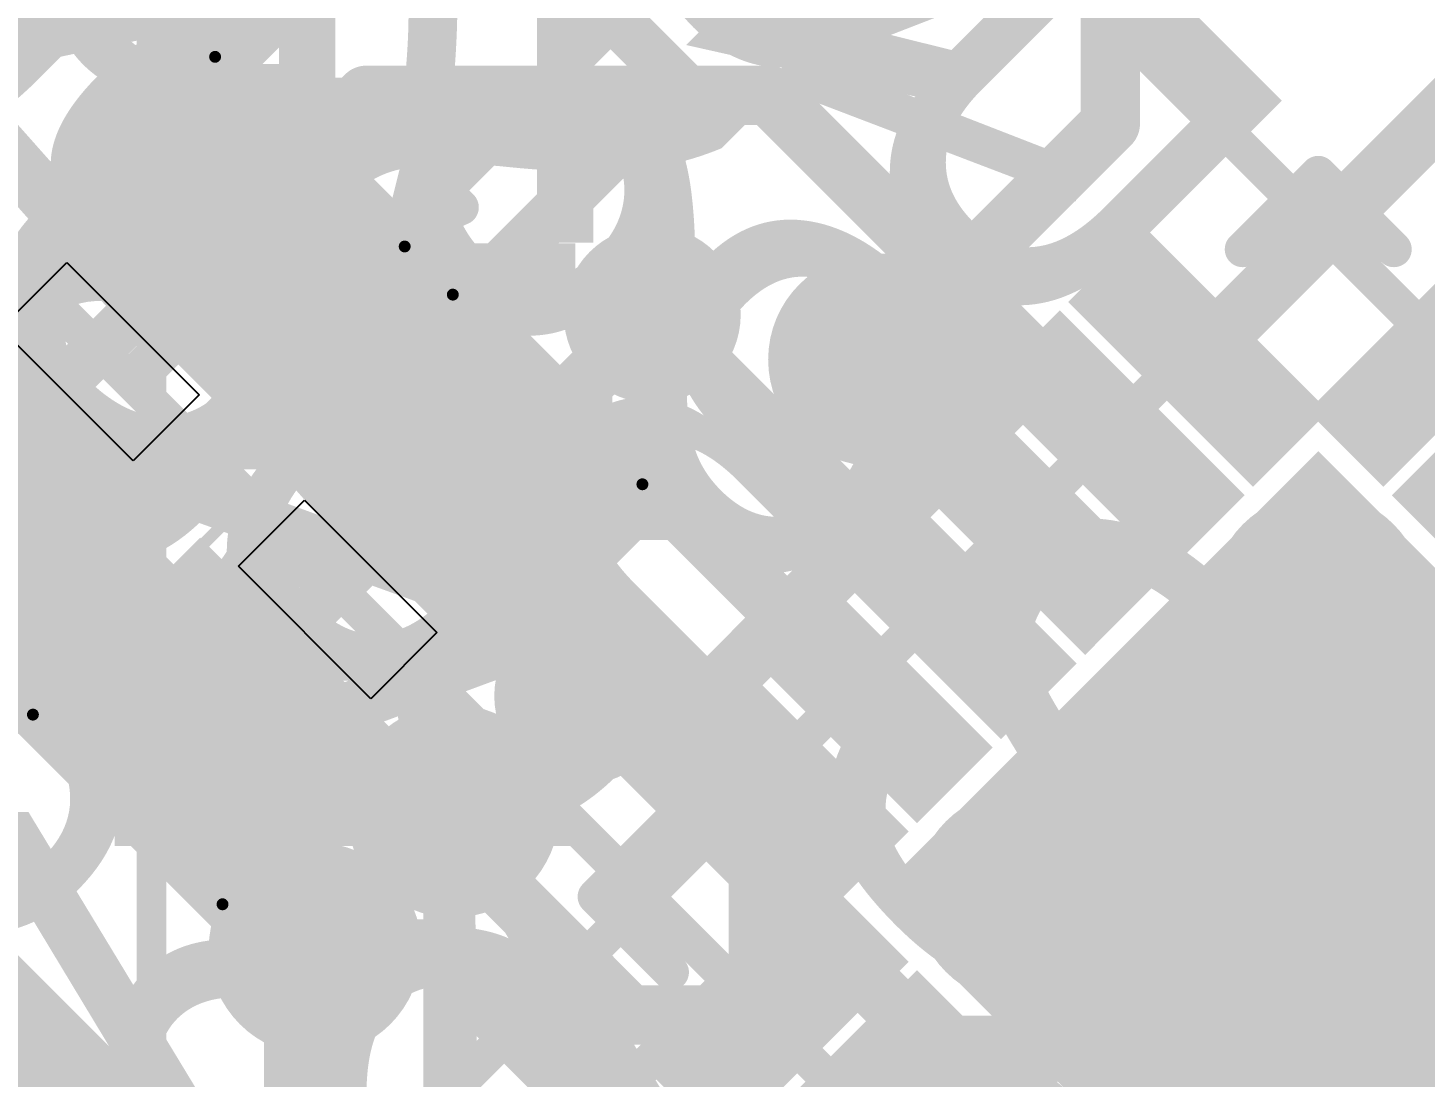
# Model space of a CAD drawing. Header units: inches. Extents: x -2.12 to 4.45, y -3.15 to 1.57.
# Drawn here: x 1.3357 to 1.5708, y -0.376 to -0.1995 of the extents above; entities that cross this region are included whole.
import ezdxf

# ---------------------------------------------------------------- set-up
doc = ezdxf.new("R2010")
doc.units = ezdxf.units.IN
doc.header["$MEASUREMENT"] = 0
for name, color, linetype in [('Bottom', 5, 'Continuous'), ('Bottom 3D Body', 56, 'Continuous'), ('Bottom Solder', 6, 'Continuous'), ('bPlace', 56, 'Continuous'), ('Measures', 56, 'Continuous'), ('tDocu', 76, 'Continuous'), ('Top', 1, 'Continuous'), ('Top Glue Points', 56, 'Continuous'), ('Top Overlay', 2, 'Continuous'), ('Top Paste', 8, 'Continuous'), ('Top Solder', 216, 'Continuous'), ('Top Value', 56, 'Continuous'), ('tPlace', 56, 'Continuous'), ('Via Holes', 16, 'Continuous')]:
    doc.layers.add(name, color=color, linetype=linetype)
doc.styles.add('Arial', font='', dxfattribs={"height": 0.2})
doc.styles.add('Courier New', font='', dxfattribs={"height": 0.2})
doc.styles.get('Arial').set_extended_font_data('Arial')
doc.styles.get('Courier New').set_extended_font_data('Courier New')

# ---------------------------------------------------------------- blocks, each defined once
blk = doc.blocks.new('TP11R_B_13')
at = {"layer": 'Bottom 3D Body', "style": 'Courier New', "text_generation_flag": 2}
blk.add_text('>TP_SIGNAL_NAME', height=0.0610235, rotation=180, dxfattribs=at).set_placement((0, 0.075))
blk = doc.blocks.new('R0603_33')
at = {"layer": 'Top'}
for points in [[(-0.043, 0.0197), (-0.013, 0.0197), (-0.013, -0.0197), (-0.043, -0.0197)], [(0.013, 0.0197), (0.043, 0.0197), (0.043, -0.0197), (0.013, -0.0197)]]:
    blk.add_hatch(color=1, dxfattribs=at).paths.add_polyline_path(points)
at = {"layer": 'Top Paste'}
for points in [[(-0.043, 0.0197), (-0.013, 0.0197), (-0.013, -0.0197), (-0.043, -0.0197)], [(0.013, 0.0197), (0.043, 0.0197), (0.043, -0.0197), (0.013, -0.0197)]]:
    blk.add_hatch(color=8, dxfattribs=at).paths.add_polyline_path(points)
at = {"layer": 'Top Solder'}
for points in [[(-0.047, 0.0237), (-0.009, 0.0237), (-0.009, -0.0237), (-0.047, -0.0237)], [(0.009, 0.0237), (0.047, 0.0237), (0.047, -0.0237), (0.009, -0.0237)]]:
    blk.add_hatch(color=216, dxfattribs=at).paths.add_polyline_path(points)
at = {"layer": 'Top', "const_width": 0.002}
for points in [[(-0.04996, -0.02256), (-0.04996, 0.02256)], [(0.04996, 0.02256), (-0.04996, 0.02256)], [(0.04996, -0.02256), (0.04996, 0.02256)], [(0.04996, -0.02256), (-0.04996, -0.02256)]]:
    blk.add_lwpolyline(points, dxfattribs=at)
at = {"layer": 'Top', "const_width": 0.001}
for points in [[(-0.05046, 0.02256, 1), (-0.04946, 0.02256, 1)], [(-0.05046, 0.02256, 1), (-0.04946, 0.02256, 1)], [(0.04946, 0.02256, 1), (0.05046, 0.02256, 1)], [(0.04946, 0.02256, 1), (0.05046, 0.02256, 1)], [(-0.05046, -0.02256, 1), (-0.04946, -0.02256, 1)], [(-0.05046, -0.02256, 1), (-0.04946, -0.02256, 1)], [(0.04946, -0.02256, 1), (0.05046, -0.02256, 1)], [(0.04946, -0.02256, 1), (0.05046, -0.02256, 1)]]:
    blk.add_lwpolyline(points, format="xyb", close=True, dxfattribs=at)
at = {"layer": 'Top Glue Points'}
for p, q in [((-0.00787, -0.01575), (-0.00787, 0.01575)), ((-0.00787, 0.01575), (0.00787, 0.01575)), ((0.00787, 0.01575), (0.00787, -0.01575)), ((0.00787, -0.01575), (-0.00787, -0.01575))]:
    blk.add_line(p, q, dxfattribs=at)
at = {"layer": 'tPlace', "const_width": 0.00787}
for points in [[(-0.05, -0.025), (-0.05, 0.025)], [(-0.02, 0.025), (-0.05, 0.025)], [(0.05, 0.025), (0.02, 0.025)], [(0.05, -0.025), (0.05, 0.025)], [(-0.02, -0.025), (-0.05, -0.025)], [(0.05, -0.025), (0.02, -0.025)]]:
    blk.add_lwpolyline(points, dxfattribs=at)
at = {"layer": 'tPlace', "const_width": 0.00394}
for points in [[(-0.05197, 0.025, 1), (-0.04803, 0.025, 1)], [(-0.05197, 0.025, 1), (-0.04803, 0.025, 1)], [(-0.02197, 0.025, 1), (-0.01803, 0.025, 1)], [(0.01803, 0.025, 1), (0.02197, 0.025, 1)], [(0.04803, 0.025, 1), (0.05197, 0.025, 1)], [(0.04803, 0.025, 1), (0.05197, 0.025, 1)], [(-0.05197, -0.025, 1), (-0.04803, -0.025, 1)], [(-0.05197, -0.025, 1), (-0.04803, -0.025, 1)], [(-0.02197, -0.025, 1), (-0.01803, -0.025, 1)], [(0.01803, -0.025, 1), (0.02197, -0.025, 1)], [(0.04803, -0.025, 1), (0.05197, -0.025, 1)], [(0.04803, -0.025, 1), (0.05197, -0.025, 1)]]:
    blk.add_lwpolyline(points, format="xyb", close=True, dxfattribs=at)
blk = doc.blocks.new('R0603_34')
at = {"layer": 'Top'}
for points in [[(-0.043, 0.0197), (-0.013, 0.0197), (-0.013, -0.0197), (-0.043, -0.0197)], [(0.013, 0.0197), (0.043, 0.0197), (0.043, -0.0197), (0.013, -0.0197)]]:
    blk.add_hatch(color=1, dxfattribs=at).paths.add_polyline_path(points)
at = {"layer": 'Top Paste'}
for points in [[(-0.043, 0.0197), (-0.013, 0.0197), (-0.013, -0.0197), (-0.043, -0.0197)], [(0.013, 0.0197), (0.043, 0.0197), (0.043, -0.0197), (0.013, -0.0197)]]:
    blk.add_hatch(color=8, dxfattribs=at).paths.add_polyline_path(points)
at = {"layer": 'Top Solder'}
for points in [[(-0.047, 0.0237), (-0.009, 0.0237), (-0.009, -0.0237), (-0.047, -0.0237)], [(0.009, 0.0237), (0.047, 0.0237), (0.047, -0.0237), (0.009, -0.0237)]]:
    blk.add_hatch(color=216, dxfattribs=at).paths.add_polyline_path(points)
at = {"layer": 'Top', "const_width": 0.002}
for points in [[(-0.04996, -0.02256), (-0.04996, 0.02256)], [(0.04996, 0.02256), (-0.04996, 0.02256)], [(0.04996, -0.02256), (0.04996, 0.02256)], [(0.04996, -0.02256), (-0.04996, -0.02256)]]:
    blk.add_lwpolyline(points, dxfattribs=at)
at = {"layer": 'Top', "const_width": 0.001}
for points in [[(-0.05046, 0.02256, 1), (-0.04946, 0.02256, 1)], [(-0.05046, 0.02256, 1), (-0.04946, 0.02256, 1)], [(0.04946, 0.02256, 1), (0.05046, 0.02256, 1)], [(0.04946, 0.02256, 1), (0.05046, 0.02256, 1)], [(-0.05046, -0.02256, 1), (-0.04946, -0.02256, 1)], [(-0.05046, -0.02256, 1), (-0.04946, -0.02256, 1)], [(0.04946, -0.02256, 1), (0.05046, -0.02256, 1)], [(0.04946, -0.02256, 1), (0.05046, -0.02256, 1)]]:
    blk.add_lwpolyline(points, format="xyb", close=True, dxfattribs=at)
at = {"layer": 'Top Glue Points'}
for p, q in [((-0.00787, -0.01575), (-0.00787, 0.01575)), ((-0.00787, 0.01575), (0.00787, 0.01575)), ((0.00787, 0.01575), (0.00787, -0.01575)), ((0.00787, -0.01575), (-0.00787, -0.01575))]:
    blk.add_line(p, q, dxfattribs=at)
at = {"layer": 'tPlace', "const_width": 0.00787}
for points in [[(-0.05, -0.025), (-0.05, 0.025)], [(-0.02, 0.025), (-0.05, 0.025)], [(0.05, 0.025), (0.02, 0.025)], [(0.05, -0.025), (0.05, 0.025)], [(-0.02, -0.025), (-0.05, -0.025)], [(0.05, -0.025), (0.02, -0.025)]]:
    blk.add_lwpolyline(points, dxfattribs=at)
at = {"layer": 'tPlace', "const_width": 0.00394}
for points in [[(-0.05197, 0.025, 1), (-0.04803, 0.025, 1)], [(-0.05197, 0.025, 1), (-0.04803, 0.025, 1)], [(-0.02197, 0.025, 1), (-0.01803, 0.025, 1)], [(0.01803, 0.025, 1), (0.02197, 0.025, 1)], [(0.04803, 0.025, 1), (0.05197, 0.025, 1)], [(0.04803, 0.025, 1), (0.05197, 0.025, 1)], [(-0.05197, -0.025, 1), (-0.04803, -0.025, 1)], [(-0.05197, -0.025, 1), (-0.04803, -0.025, 1)], [(-0.02197, -0.025, 1), (-0.01803, -0.025, 1)], [(0.01803, -0.025, 1), (0.02197, -0.025, 1)], [(0.04803, -0.025, 1), (0.05197, -0.025, 1)], [(0.04803, -0.025, 1), (0.05197, -0.025, 1)]]:
    blk.add_lwpolyline(points, format="xyb", close=True, dxfattribs=at)
blk = doc.blocks.new('C0603_41')
at = {"layer": 'Top'}
for points in [[(-0.043, 0.0197), (-0.013, 0.0197), (-0.013, -0.0197), (-0.043, -0.0197)], [(0.013, 0.0197), (0.043, 0.0197), (0.043, -0.0197), (0.013, -0.0197)]]:
    blk.add_hatch(color=1, dxfattribs=at).paths.add_polyline_path(points)
at = {"layer": 'Top Paste'}
for points in [[(-0.043, 0.0197), (-0.013, 0.0197), (-0.013, -0.0197), (-0.043, -0.0197)], [(0.013, 0.0197), (0.043, 0.0197), (0.043, -0.0197), (0.013, -0.0197)]]:
    blk.add_hatch(color=8, dxfattribs=at).paths.add_polyline_path(points)
at = {"layer": 'Top Solder'}
for points in [[(-0.047, 0.0237), (-0.009, 0.0237), (-0.009, -0.0237), (-0.047, -0.0237)], [(0.009, 0.0237), (0.047, 0.0237), (0.047, -0.0237), (0.009, -0.0237)]]:
    blk.add_hatch(color=216, dxfattribs=at).paths.add_polyline_path(points)
at = {"layer": 'Top', "const_width": 0.002}
for points in [[(-0.04496, -0.02056), (-0.04496, 0.02056)], [(0.04496, 0.02056), (-0.04496, 0.02056)], [(0.04496, -0.02056), (0.04496, 0.02056)], [(0.04496, -0.02056), (-0.04496, -0.02056)]]:
    blk.add_lwpolyline(points, dxfattribs=at)
at = {"layer": 'Top', "const_width": 0.001}
for points in [[(-0.04546, 0.02056, 1), (-0.04446, 0.02056, 1)], [(-0.04546, 0.02056, 1), (-0.04446, 0.02056, 1)], [(0.04446, 0.02056, 1), (0.04546, 0.02056, 1)], [(0.04446, 0.02056, 1), (0.04546, 0.02056, 1)], [(-0.04546, -0.02056, 1), (-0.04446, -0.02056, 1)], [(-0.04546, -0.02056, 1), (-0.04446, -0.02056, 1)], [(0.04446, -0.02056, 1), (0.04546, -0.02056, 1)], [(0.04446, -0.02056, 1), (0.04546, -0.02056, 1)]]:
    blk.add_lwpolyline(points, format="xyb", close=True, dxfattribs=at)
at = {"layer": 'Top Glue Points'}
for p, q in [((-0.00787, -0.01181), (-0.00787, 0.01181)), ((-0.00787, 0.01181), (0.00787, 0.01181)), ((0.00787, 0.01181), (0.00787, -0.01181)), ((0.00787, -0.01181), (-0.00787, -0.01181))]:
    blk.add_line(p, q, dxfattribs=at)
at = {"layer": 'tPlace', "const_width": 0.006}
for points in [[(-0.05, 0.015, -0.414214), (-0.04, 0.025)], [(0.04, 0.025, -0.414214), (0.05, 0.015)], [(0.05, -0.01, -0.414214), (0.035, -0.025)], [(-0.04, -0.025, -0.414214), (-0.05, -0.015)]]:
    blk.add_lwpolyline(points, format="xyb", dxfattribs=at)
for points in [[(-0.01, 0.025), (-0.04, 0.025)], [(0.04, 0.025), (0.01, 0.025)], [(-0.05, -0.015), (-0.05, 0.015)], [(0.05, -0.01), (0.05, 0.015)], [(-0.01, -0.025), (-0.04, -0.025)], [(0.035, -0.025), (0.01, -0.025)]]:
    blk.add_lwpolyline(points, dxfattribs=at)
at = {"layer": 'tPlace', "const_width": 0.003}
for points in [[(-0.0415, 0.025, 1), (-0.0385, 0.025, 1)], [(-0.0415, 0.025, 1), (-0.0385, 0.025, 1)], [(-0.0115, 0.025, 1), (-0.0085, 0.025, 1)], [(0.0085, 0.025, 1), (0.0115, 0.025, 1)], [(0.0385, 0.025, 1), (0.0415, 0.025, 1)], [(0.0385, 0.025, 1), (0.0415, 0.025, 1)], [(-0.0515, 0.015, 1), (-0.0485, 0.015, 1)], [(-0.0515, 0.015, 1), (-0.0485, 0.015, 1)], [(0.0485, 0.015, 1), (0.0515, 0.015, 1)], [(0.0485, 0.015, 1), (0.0515, 0.015, 1)], [(0.0485, -0.01, 1), (0.0515, -0.01, 1)], [(0.0485, -0.01, 1), (0.0515, -0.01, 1)], [(-0.0515, -0.015, 1), (-0.0485, -0.015, 1)], [(-0.0515, -0.015, 1), (-0.0485, -0.015, 1)], [(-0.0415, -0.025, 1), (-0.0385, -0.025, 1)], [(-0.0415, -0.025, 1), (-0.0385, -0.025, 1)], [(-0.0115, -0.025, 1), (-0.0085, -0.025, 1)], [(0.0085, -0.025, 1), (0.0115, -0.025, 1)], [(0.0335, -0.025, 1), (0.0365, -0.025, 1)], [(0.0335, -0.025, 1), (0.0365, -0.025, 1)]]:
    blk.add_lwpolyline(points, format="xyb", close=True, dxfattribs=at)
blk = doc.blocks.new('SMD3225_3_2X2_5X0_7_MTC_L_43')
at = {"layer": 'Measures', "const_width": 0.006}
for points in [[(-0.201, 0.018), (-0.216, 0.018)], [(-0.206, 0.008), (-0.201, 0.018)], [(-0.196, 0.008), (-0.201, 0.018)], [(-0.201, -0.032), (-0.201, 0.018)], [(-0.051, 0.018), (-0.201, 0.018)], [(-0.051, -0.165), (-0.051, 0.009)], [(-0.196, 0.008), (-0.206, 0.008)], [(-0.151, 0), (-0.166, 0)], [(-0.156, -0.01), (-0.151, 0)], [(-0.151, -0.05), (-0.151, 0)], [(-0.146, -0.01), (-0.156, -0.01)], [(-0.051, -0.165), (-0.101, -0.165)]]:
    blk.add_lwpolyline(points, dxfattribs=at)
at = {"layer": 'Measures', "const_width": 0.003}
for points in [[(-0.2175, 0.018, 1), (-0.2145, 0.018, 1)], [(-0.2025, 0.018, 1), (-0.1995, 0.018, 1)], [(-0.2025, 0.018, 1), (-0.1995, 0.018, 1)], [(-0.2025, 0.018, 1), (-0.1995, 0.018, 1)], [(-0.2025, 0.018, 1), (-0.1995, 0.018, 1)], [(-0.2025, 0.018, 1), (-0.1995, 0.018, 1)], [(-0.2075, 0.008, 1), (-0.2045, 0.008, 1)], [(-0.2075, 0.008, 1), (-0.2045, 0.008, 1)], [(-0.1975, 0.008, 1), (-0.1945, 0.008, 1)], [(-0.1975, 0.008, 1), (-0.1945, 0.008, 1)], [(-0.1675, 0, 1), (-0.1645, 0, 1)], [(-0.1575, -0.01, 1), (-0.1545, -0.01, 1)], [(-0.1575, -0.01, 1), (-0.1545, -0.01, 1)], [(-0.2025, -0.032, 1), (-0.1995, -0.032, 1)], [(-0.1525, -0.05, 1), (-0.1495, -0.05, 1)], [(-0.1025, -0.165, 1), (-0.0995, -0.165, 1)]]:
    blk.add_lwpolyline(points, format="xyb", close=True, dxfattribs=at)
at = {"layer": 'Measures', "style": 'Courier New'}
for s, height, p in [('0.047in/1.194mm', 0.03875, (-0.539, 0.029)), ('0in/0mm', 0.03875, (-0.322, -0.012)), ('0.102in/2.591mm', 0.03875, (-0.159, -0.21)), ('Inner Pad Padstyle: RX47Y-4D0T', 0.0775, (-0.666, -0.315)), ('Outer Pad Padstyle: RX47Y59D0T', 0.0775, (-0.659, -0.415)), ('Alternate 1 Padstyle: OX60Y90D30P', 0.0775, (-0.712, -0.515)), ('Alternate 2 Padstyle: OX90Y60D30P', 0.0775, (-0.712, -0.615))]:
    blk.add_text(s, height=height, dxfattribs=at).set_placement(p)
blk = doc.blocks.new('SQFN24_4X4_45')
at = {"layer": 'Top'}
for points in [[(0.035, 0.0605), (0.025, 0.0605), (0.025, 0.0965), (0.035, 0.0965)], [(0.055, 0.0605), (0.045, 0.0605), (0.045, 0.0965), (0.055, 0.0965)], [(0.0965, 0.055), (0.0965, 0.045), (0.0605, 0.045), (0.0605, 0.055)], [(-0.049, 0.049), (0.049, 0.049), (0.049, -0.049), (-0.049, -0.049)], [(0.0965, 0.035), (0.0965, 0.025), (0.0605, 0.025), (0.0605, 0.035)], [(0.0965, 0.015), (0.0965, 0.005), (0.0605, 0.005), (0.0605, 0.015)], [(0.0965, -0.005), (0.0965, -0.015), (0.0605, -0.015), (0.0605, -0.005)], [(0.0965, -0.025), (0.0965, -0.035), (0.0605, -0.035), (0.0605, -0.025)], [(0.0965, -0.045), (0.0965, -0.055), (0.0605, -0.055), (0.0605, -0.045)], [(0.055, -0.0965), (0.045, -0.0965), (0.045, -0.0605), (0.055, -0.0605)]]:
    blk.add_hatch(color=1, dxfattribs=at).paths.add_polyline_path(points)
at = {"layer": 'Top Paste'}
for points in [[(0.035, 0.0605), (0.025, 0.0605), (0.025, 0.0965), (0.035, 0.0965)], [(0.055, 0.0605), (0.045, 0.0605), (0.045, 0.0965), (0.055, 0.0965)], [(0.0965, 0.055), (0.0965, 0.045), (0.0605, 0.045), (0.0605, 0.055)], [(-0.049, 0.049), (0.049, 0.049), (0.049, -0.049), (-0.049, -0.049)], [(0.0965, 0.035), (0.0965, 0.025), (0.0605, 0.025), (0.0605, 0.035)], [(0.0965, 0.015), (0.0965, 0.005), (0.0605, 0.005), (0.0605, 0.015)], [(0.0965, -0.005), (0.0965, -0.015), (0.0605, -0.015), (0.0605, -0.005)], [(0.0965, -0.025), (0.0965, -0.035), (0.0605, -0.035), (0.0605, -0.025)], [(0.0965, -0.045), (0.0965, -0.055), (0.0605, -0.055), (0.0605, -0.045)], [(0.055, -0.0965), (0.045, -0.0965), (0.045, -0.0605), (0.055, -0.0605)]]:
    blk.add_hatch(color=8, dxfattribs=at).paths.add_polyline_path(points)
at = {"layer": 'Top Solder'}
for points in [[(0.019, 0.0565), (0.001, 0.0565), (0.001, 0.1005), (0.019, 0.1005)], [(0.039, 0.0565), (0.021, 0.0565), (0.021, 0.1005), (0.039, 0.1005)], [(0.059, 0.0565), (0.041, 0.0565), (0.041, 0.1005), (0.059, 0.1005)], [(0.1005, 0.059), (0.1005, 0.041), (0.0565, 0.041), (0.0565, 0.059)], [(-0.053, 0.053), (0.053, 0.053), (0.053, -0.053), (-0.053, -0.053)], [(0.1005, 0.039), (0.1005, 0.021), (0.0565, 0.021), (0.0565, 0.039)], [(0.1005, 0.019), (0.1005, 0.001), (0.0565, 0.001), (0.0565, 0.019)], [(0.1005, -0.001), (0.1005, -0.019), (0.0565, -0.019), (0.0565, -0.001)], [(0.1005, -0.021), (0.1005, -0.039), (0.0565, -0.039), (0.0565, -0.021)], [(0.1005, -0.041), (0.1005, -0.059), (0.0565, -0.059), (0.0565, -0.041)], [(0.039, -0.1005), (0.021, -0.1005), (0.021, -0.0565), (0.039, -0.0565)], [(0.059, -0.1005), (0.041, -0.1005), (0.041, -0.0565), (0.059, -0.0565)]]:
    blk.add_hatch(color=216, dxfattribs=at).paths.add_polyline_path(points)
at = {"layer": 'Measures', "const_width": 0.006}
for points in [[(0.06, 0.188), (0.06, 0.05)], [(0.08, 0.188), (0.08, 0.08)], [(0.188, 0.1), (0.188, 0.05)], [(0.08, 0.08), (-0.08, 0.08)], [(0.264, 0.08), (0.08, 0.08)], [(0.08, 0.08), (0.08, 0.05)], [(0.194, 0.06), (0.184, 0.06)], [(0.184, 0.06), (0.188, 0.05)], [(0.194, 0.06), (0.188, 0.05)], [(0.08, 0.05), (0.078, 0.05)], [(0.08, 0.05), (0.08, -0.214)], [(0.188, 0.05), (0.08, 0.05)], [(0.204, 0.05), (0.188, 0.05)], [(0.188, 0.03), (0.078, 0.03)], [(0.188, 0.03), (0.184, 0.02)], [(0.188, 0.03), (0.194, 0.02)], [(0.188, 0.03), (0.188, -0.02)], [(0.204, 0.03), (0.188, 0.03)], [(0.194, 0.02), (0.184, 0.02)], [(0.264, -0.08), (-0.214, -0.08)]]:
    blk.add_lwpolyline(points, dxfattribs=at)
at = {"layer": 'Measures', "const_width": 0.003}
for points in [[(0.1865, 0.1, 1), (0.1895, 0.1, 1)], [(0.0785, 0.08, 1), (0.0815, 0.08, 1)], [(0.0785, 0.08, 1), (0.0815, 0.08, 1)], [(0.0785, 0.08, 1), (0.0815, 0.08, 1)], [(0.0785, 0.08, 1), (0.0815, 0.08, 1)], [(0.1825, 0.06, 1), (0.1855, 0.06, 1)], [(0.1825, 0.06, 1), (0.1855, 0.06, 1)], [(0.1925, 0.06, 1), (0.1955, 0.06, 1)], [(0.1925, 0.06, 1), (0.1955, 0.06, 1)], [(0.0585, 0.05, 1), (0.0615, 0.05, 1)], [(0.0765, 0.05, 1), (0.0795, 0.05, 1)], [(0.0785, 0.05, 1), (0.0815, 0.05, 1)], [(0.0785, 0.05, 1), (0.0815, 0.05, 1)], [(0.0785, 0.05, 1), (0.0815, 0.05, 1)], [(0.0785, 0.05, 1), (0.0815, 0.05, 1)], [(0.1865, 0.05, 1), (0.1895, 0.05, 1)], [(0.1865, 0.05, 1), (0.1895, 0.05, 1)], [(0.1865, 0.05, 1), (0.1895, 0.05, 1)], [(0.1865, 0.05, 1), (0.1895, 0.05, 1)], [(0.1865, 0.05, 1), (0.1895, 0.05, 1)], [(0.2025, 0.05, 1), (0.2055, 0.05, 1)], [(0.0765, 0.03, 1), (0.0795, 0.03, 1)], [(0.1865, 0.03, 1), (0.1895, 0.03, 1)], [(0.1865, 0.03, 1), (0.1895, 0.03, 1)], [(0.1865, 0.03, 1), (0.1895, 0.03, 1)], [(0.1865, 0.03, 1), (0.1895, 0.03, 1)], [(0.1865, 0.03, 1), (0.1895, 0.03, 1)], [(0.2025, 0.03, 1), (0.2055, 0.03, 1)], [(0.1825, 0.02, 1), (0.1855, 0.02, 1)], [(0.1825, 0.02, 1), (0.1855, 0.02, 1)], [(0.1925, 0.02, 1), (0.1955, 0.02, 1)], [(0.1925, 0.02, 1), (0.1955, 0.02, 1)], [(0.1865, -0.02, 1), (0.1895, -0.02, 1)]]:
    blk.add_lwpolyline(points, format="xyb", close=True, dxfattribs=at)
at = {"layer": 'tDocu', "const_width": 0.006}
for points in [[(0.08, 0.08), (-0.08, 0.08)], [(0.036, 0.08), (0.024, 0.08)], [(0.056, 0.08), (0.044, 0.08)], [(0.08, 0.08), (0.08, -0.08)], [(0.08, 0.056), (0.08, 0.044)], [(0.08, 0.036), (0.08, 0.024)], [(0.08, 0.016), (0.08, 0.004)], [(0.08, -0.004), (0.08, -0.016)], [(0.08, -0.024), (0.08, -0.036)], [(0.08, -0.044), (0.08, -0.056)], [(0.08, -0.08), (-0.08, -0.08)], [(0.056, -0.08), (0.044, -0.08)]]:
    blk.add_lwpolyline(points, dxfattribs=at)
at = {"layer": 'tDocu', "const_width": 0.003}
for points in [[(0.0345, 0.08, 1), (0.0375, 0.08, 1)], [(0.0425, 0.08, 1), (0.0455, 0.08, 1)], [(0.0545, 0.08, 1), (0.0575, 0.08, 1)], [(0.0785, 0.08, 1), (0.0815, 0.08, 1)], [(0.0785, 0.08, 1), (0.0815, 0.08, 1)], [(0.0785, 0.056, 1), (0.0815, 0.056, 1)], [(0.0785, 0.044, 1), (0.0815, 0.044, 1)], [(0.0785, 0.036, 1), (0.0815, 0.036, 1)], [(0.0785, 0.024, 1), (0.0815, 0.024, 1)], [(0.0785, 0.016, 1), (0.0815, 0.016, 1)], [(0.0785, 0.004, 1), (0.0815, 0.004, 1)], [(0.0785, -0.004, 1), (0.0815, -0.004, 1)], [(0.0785, -0.016, 1), (0.0815, -0.016, 1)], [(0.0785, -0.024, 1), (0.0815, -0.024, 1)], [(0.0785, -0.036, 1), (0.0815, -0.036, 1)], [(0.0785, -0.044, 1), (0.0815, -0.044, 1)], [(0.0785, -0.056, 1), (0.0815, -0.056, 1)], [(0.0545, -0.08, 1), (0.0575, -0.08, 1)], [(0.0785, -0.08, 1), (0.0815, -0.08, 1)], [(0.0785, -0.08, 1), (0.0815, -0.08, 1)]]:
    blk.add_lwpolyline(points, format="xyb", close=True, dxfattribs=at)
at = {"layer": 'tPlace', "const_width": 0.006}
for points in [[(0.086, 0.086), (0.068, 0.086)], [(0.086, 0.086), (0.086, 0.068)], [(0.086, -0.068), (0.086, -0.086)], [(0.086, -0.086), (0.068, -0.086)]]:
    blk.add_lwpolyline(points, dxfattribs=at)
at = {"layer": 'tPlace', "const_width": 0.003}
for points in [[(0.0665, 0.086, 1), (0.0695, 0.086, 1)], [(0.0845, 0.086, 1), (0.0875, 0.086, 1)], [(0.0845, 0.086, 1), (0.0875, 0.086, 1)], [(0.0845, 0.068, 1), (0.0875, 0.068, 1)], [(0.0845, -0.068, 1), (0.0875, -0.068, 1)], [(0.0665, -0.086, 1), (0.0695, -0.086, 1)], [(0.0845, -0.086, 1), (0.0875, -0.086, 1)], [(0.0845, -0.086, 1), (0.0875, -0.086, 1)]]:
    blk.add_lwpolyline(points, format="xyb", close=True, dxfattribs=at)
at = {"layer": 'Measures', "style": 'Courier New'}
for s, height, p in [('0.161in/4.089mm', 0.03875, (-0.159, 0.284)), ('0.02in/0.508mm', 0.03875, (-0.077, 0.208)), ('0.02in/0.508mm', 0.03875, (0.208, 0.028)), ('0.161in/4.089mm', 0.03875, (-0.552, -0.012)), ('0.161in/4.089mm', 0.03875, (-0.159, -0.258)), ('Default Padstyle: RX10Y36D0T', 0.0775, (-0.599, -0.406)), ('Heat Tab Padstyle: RX98Y98D0T', 0.0775, (-0.636, -0.466)), ('Alt 1 Padstyle: OX60Y90D30P', 0.0775, (-0.583, -0.586)), ('Alt 2 Padstyle: OX90Y60D30P', 0.0775, (-0.583, -0.646))]:
    blk.add_text(s, height=height, dxfattribs=at).set_placement(p)
blk = doc.blocks.new('WIFI_RTL8188EUS_B_48')
at = {"layer": 'bPlace', "const_width": 0.005}
blk.add_lwpolyline([(0.24134, 0), (0.24134, -0.82677)], dxfattribs=at)
blk = doc.blocks.new('IND_VLS3012HBX_3R3M_TDK_L_94')
at = {"layer": 'Measures', "style": 'Courier New'}
blk.add_text('0.122in/3.099mm', height=0.03875, dxfattribs=at).set_placement((0.244, -0.012))

msp = doc.modelspace()

# ---------------------------------------------------------------- hatches: boundary and pattern name
at = {"layer": 'Bottom'}
h = msp.add_hatch(color=5, dxfattribs=at)
edge = h.paths.add_edge_path()
edge.add_arc((1.44073, -0.24768), 0.01489, 0, 360)
h = msp.add_hatch(color=5, dxfattribs=at)
edge = h.paths.add_edge_path()
edge.add_arc((1.47814, -0.25527), 0.013905, 0, 360)
h = msp.add_hatch(color=5, dxfattribs=at)
edge = h.paths.add_edge_path()
edge.add_arc((1.5528, -0.29561), 0.013905, 0, 360)
h = msp.add_hatch(color=5, dxfattribs=at)
edge = h.paths.add_edge_path()
edge.add_arc((1.42904, -0.31185), 0.01489, 0, 360)
h = msp.add_hatch(color=5, dxfattribs=at)
edge = h.paths.add_edge_path()
edge.add_arc((1.4072, -0.33121), 0.013905, 0, 360)
h = msp.add_hatch(color=5, dxfattribs=at)
edge = h.paths.add_edge_path()
edge.add_arc((1.5028, -0.34561), 0.013905, 0, 360)
h = msp.add_hatch(color=5, dxfattribs=at)
edge = h.paths.add_edge_path()
edge.add_arc((1.5528, -0.34561), 0.013905, 0, 360)
h = msp.add_hatch(color=5, dxfattribs=at)
edge = h.paths.add_edge_path()
edge.add_arc((1.384, -0.35441), 0.013905, 0, 360)
at = {"layer": 'Bottom Solder'}
h = msp.add_hatch(color=6, dxfattribs=at)
edge = h.paths.add_edge_path()
edge.add_arc((1.44073, -0.24768), 0.01089, 0, 360)
h = msp.add_hatch(color=6, dxfattribs=at)
edge = h.paths.add_edge_path()
edge.add_arc((1.47814, -0.25527), 0.017905, 0, 360)
h = msp.add_hatch(color=6, dxfattribs=at)
edge = h.paths.add_edge_path()
edge.add_arc((1.5528, -0.29561), 0.017905, 0, 360)
h = msp.add_hatch(color=6, dxfattribs=at)
edge = h.paths.add_edge_path()
edge.add_arc((1.42904, -0.31185), 0.01089, 0, 360)
h = msp.add_hatch(color=6, dxfattribs=at)
edge = h.paths.add_edge_path()
edge.add_arc((1.4072, -0.33121), 0.017905, 0, 360)
h = msp.add_hatch(color=6, dxfattribs=at)
edge = h.paths.add_edge_path()
edge.add_arc((1.5028, -0.34561), 0.017905, 0, 360)
h = msp.add_hatch(color=6, dxfattribs=at)
edge = h.paths.add_edge_path()
edge.add_arc((1.5528, -0.34561), 0.017905, 0, 360)
h = msp.add_hatch(color=6, dxfattribs=at)
edge = h.paths.add_edge_path()
edge.add_arc((1.384, -0.35441), 0.017905, 0, 360)
at = {"layer": 'Top'}
h = msp.add_hatch(color=1, dxfattribs=at)
edge = h.paths.add_edge_path()
edge.add_arc((1.44073, -0.24768), 0.01489, 0, 360)
h = msp.add_hatch(color=1, dxfattribs=at)
edge = h.paths.add_edge_path()
edge.add_arc((1.47814, -0.25527), 0.013905, 0, 360)
h = msp.add_hatch(color=1, dxfattribs=at)
edge = h.paths.add_edge_path()
edge.add_arc((1.5528, -0.29561), 0.013905, 0, 360)
h = msp.add_hatch(color=1, dxfattribs=at)
edge = h.paths.add_edge_path()
edge.add_arc((1.42904, -0.31185), 0.01489, 0, 360)
h = msp.add_hatch(color=1, dxfattribs=at)
edge = h.paths.add_edge_path()
edge.add_arc((1.4072, -0.33121), 0.013905, 0, 360)
h = msp.add_hatch(color=1, dxfattribs=at)
edge = h.paths.add_edge_path()
edge.add_arc((1.5028, -0.34561), 0.013905, 0, 360)
h = msp.add_hatch(color=1, dxfattribs=at)
edge = h.paths.add_edge_path()
edge.add_arc((1.5528, -0.34561), 0.013905, 0, 360)
h = msp.add_hatch(color=1, dxfattribs=at)
edge = h.paths.add_edge_path()
edge.add_arc((1.384, -0.35441), 0.013905, 0, 360)
at = {"layer": 'Top Solder'}
h = msp.add_hatch(color=216, dxfattribs=at)
edge = h.paths.add_edge_path()
edge.add_arc((1.44073, -0.24768), 0.01089, 0, 360)
h = msp.add_hatch(color=216, dxfattribs=at)
edge = h.paths.add_edge_path()
edge.add_arc((1.47814, -0.25527), 0.017905, 0, 360)
h = msp.add_hatch(color=216, dxfattribs=at)
edge = h.paths.add_edge_path()
edge.add_arc((1.5528, -0.29561), 0.017905, 0, 360)
h = msp.add_hatch(color=216, dxfattribs=at)
edge = h.paths.add_edge_path()
edge.add_arc((1.42904, -0.31185), 0.01089, 0, 360)
h = msp.add_hatch(color=216, dxfattribs=at)
edge = h.paths.add_edge_path()
edge.add_arc((1.4072, -0.33121), 0.017905, 0, 360)
h = msp.add_hatch(color=216, dxfattribs=at)
edge = h.paths.add_edge_path()
edge.add_arc((1.5028, -0.34561), 0.017905, 0, 360)
h = msp.add_hatch(color=216, dxfattribs=at)
edge = h.paths.add_edge_path()
edge.add_arc((1.5528, -0.34561), 0.017905, 0, 360)
h = msp.add_hatch(color=216, dxfattribs=at)
edge = h.paths.add_edge_path()
edge.add_arc((1.384, -0.35441), 0.017905, 0, 360)
at = {"layer": 'Via Holes'}
h = msp.add_hatch(color=7, dxfattribs=at)
edge = h.paths.add_edge_path()
edge.add_arc((1.44073, -0.24768), 0.00689, 0, 360)
h = msp.add_hatch(color=7, dxfattribs=at)
edge = h.paths.add_edge_path()
edge.add_arc((1.47814, -0.25527), 0.005905, 0, 360)
h = msp.add_hatch(color=7, dxfattribs=at)
edge = h.paths.add_edge_path()
edge.add_arc((1.5528, -0.29561), 0.005905, 0, 360)
h = msp.add_hatch(color=7, dxfattribs=at)
edge = h.paths.add_edge_path()
edge.add_arc((1.42904, -0.31185), 0.00689, 0, 360)
h = msp.add_hatch(color=7, dxfattribs=at)
edge = h.paths.add_edge_path()
edge.add_arc((1.4072, -0.33121), 0.005905, 0, 360)
h = msp.add_hatch(color=7, dxfattribs=at)
edge = h.paths.add_edge_path()
edge.add_arc((1.5028, -0.34561), 0.005905, 0, 360)
h = msp.add_hatch(color=7, dxfattribs=at)
edge = h.paths.add_edge_path()
edge.add_arc((1.5528, -0.34561), 0.005905, 0, 360)
h = msp.add_hatch(color=7, dxfattribs=at)
edge = h.paths.add_edge_path()
edge.add_arc((1.384, -0.35441), 0.005905, 0, 360)

# ---------------------------------------------------------------- linework, layer by layer
at = {"layer": 'Bottom'}
for points, const_width in [([(1.0828, -0.04061), (1.3878, -0.34561)], 0.01), ([(1.5178, -0.21561), (1.5178, -0.16061)], 0.01), ([(1.4953, -0.23811), (1.5178, -0.21561)], 0.01), ([(1.28091, -0.2175), (1.39461, -0.33121)], 0.01), ([(1.4953, -0.23811), (1.5028, -0.23061)], 0.007), ([(1.47814, -0.25527), (1.4953, -0.23811)], 0.01), ([(1.42904, -0.25937), (1.44073, -0.24768)], 0.01), ([(1.42904, -0.31185), (1.42904, -0.25937)], 0.01), ([(1.42904, -0.31185), (1.4878, -0.37061)], 0.01), ([(1.39461, -0.33121), (1.4072, -0.33121)], 0.01), ([(1.40691, -0.3315), (1.4072, -0.33121)], 0.01), ([(1.3878, -0.35061), (1.3878, -0.34561)], 0.01), ([(1.5628, -0.37061), (1.58389, -0.34952)], 0.01), ([(1.384, -0.35441), (1.3878, -0.35061)], 0.01), ([(1.4843, -0.37411), (1.4878, -0.37061)], 0.01), ([(1.4878, -0.37061), (1.5628, -0.37061)], 0.01), ([(1.4843, -0.47561), (1.4843, -0.37411)], 0.01)]:
    msp.add_lwpolyline(points, dxfattribs=dict(at, const_width=const_width))
for points, const_width in [([(1.5153, -0.21561, 1), (1.5203, -0.21561, 1)], 0.005), ([(1.5153, -0.21561, 1), (1.5203, -0.21561, 1)], 0.005), ([(1.50105, -0.23061, 1), (1.50455, -0.23061, 1)], 0.0035), ([(1.4928, -0.23811, 1), (1.4978, -0.23811, 1)], 0.005), ([(1.4928, -0.23811, 1), (1.4978, -0.23811, 1)], 0.005), ([(1.49355, -0.23811, 1), (1.49705, -0.23811, 1)], 0.0035), ([(1.43823, -0.24768, 1), (1.44323, -0.24768, 1)], 0.005), ([(1.47564, -0.25527, 1), (1.48064, -0.25527, 1)], 0.005), ([(1.42654, -0.25937, 1), (1.43154, -0.25937, 1)], 0.005), ([(1.42654, -0.25937, 1), (1.43154, -0.25937, 1)], 0.005), ([(1.42654, -0.31185, 1), (1.43154, -0.31185, 1)], 0.005), ([(1.42654, -0.31185, 1), (1.43154, -0.31185, 1)], 0.005), ([(1.39211, -0.33121, 1), (1.39711, -0.33121, 1)], 0.005), ([(1.39211, -0.33121, 1), (1.39711, -0.33121, 1)], 0.005), ([(1.40441, -0.3315, 1), (1.40941, -0.3315, 1)], 0.005), ([(1.4047, -0.33121, 1), (1.4097, -0.33121, 1)], 0.005), ([(1.4047, -0.33121, 1), (1.4097, -0.33121, 1)], 0.005), ([(1.3853, -0.34561, 1), (1.3903, -0.34561, 1)], 0.005), ([(1.3853, -0.34561, 1), (1.3903, -0.34561, 1)], 0.005), ([(1.3853, -0.35061, 1), (1.3903, -0.35061, 1)], 0.005), ([(1.3853, -0.35061, 1), (1.3903, -0.35061, 1)], 0.005), ([(1.3815, -0.35441, 1), (1.3865, -0.35441, 1)], 0.005), ([(1.4853, -0.37061, 1), (1.4903, -0.37061, 1)], 0.005), ([(1.4853, -0.37061, 1), (1.4903, -0.37061, 1)], 0.005), ([(1.4853, -0.37061, 1), (1.4903, -0.37061, 1)], 0.005), ([(1.5603, -0.37061, 1), (1.5653, -0.37061, 1)], 0.005), ([(1.5603, -0.37061, 1), (1.5653, -0.37061, 1)], 0.005), ([(1.4818, -0.37411, 1), (1.4868, -0.37411, 1)], 0.005), ([(1.4818, -0.37411, 1), (1.4868, -0.37411, 1)], 0.005)]:
    msp.add_lwpolyline(points, format="xyb", close=True, dxfattribs=dict(at, const_width=const_width))
at = {"layer": 'Top'}
for points, const_width in [([(1.53265, -0.25475), (1.59678, -0.19061)], 0.01), ([(1.3676, -0.23581), (1.3926, -0.21081)], 0.01), ([(1.3926, -0.21081), (1.46043, -0.21081)], 0.01), ([(1.46043, -0.21081), (1.51851, -0.26889)], 0.01), ([(1.36104, -0.24237), (1.3676, -0.23581)], 0.007), ([(1.44073, -0.24768), (1.49022, -0.29717)], 0.01), ([(1.47814, -0.25527), (1.50436, -0.28148)], 0.008), ([(1.4076, -0.27581), (1.41239, -0.28061)], 0.01), ([(1.41239, -0.28061), (1.44537, -0.28061)], 0.01), ([(1.44537, -0.28061), (1.47608, -0.31132)], 0.01), ([(1.50436, -0.28303), (1.50436, -0.28148)], 0.008), ([(1.42904, -0.31185), (1.44833, -0.31185)], 0.01), ([(1.44833, -0.31185), (1.46194, -0.32546)], 0.01), ([(1.40491, -0.3335), (1.4072, -0.33121)], 0.01), ([(1.40491, -0.3335), (1.43691, -0.3655)], 0.01), ([(1.384, -0.35441), (1.4036, -0.35441)], 0.01), ([(1.4036, -0.35441), (1.44536, -0.39617)], 0.01), ([(1.43691, -0.3655), (1.46168, -0.3655)], 0.01), ([(1.46168, -0.3655), (1.46194, -0.36576)], 0.01), ([(1.45982, -0.39617), (1.47608, -0.3799)], 0.01)]:
    msp.add_lwpolyline(points, dxfattribs=dict(at, const_width=const_width))
for points, const_width in [([(1.3901, -0.21081, 1), (1.3951, -0.21081, 1)], 0.005), ([(1.3901, -0.21081, 1), (1.3951, -0.21081, 1)], 0.005), ([(1.45793, -0.21081, 1), (1.46293, -0.21081, 1)], 0.005), ([(1.45793, -0.21081, 1), (1.46293, -0.21081, 1)], 0.005), ([(1.3651, -0.23581, 1), (1.3701, -0.23581, 1)], 0.005), ([(1.36585, -0.23581, 1), (1.36935, -0.23581, 1)], 0.0035), ([(1.35929, -0.24237, 1), (1.36279, -0.24237, 1)], 0.0035), ([(1.43823, -0.24768, 1), (1.44323, -0.24768, 1)], 0.005), ([(1.47614, -0.25527, 1), (1.48014, -0.25527, 1)], 0.004), ([(1.53015, -0.25475, 1), (1.53515, -0.25475, 1)], 0.005), ([(1.51601, -0.26889, 1), (1.52101, -0.26889, 1)], 0.005), ([(1.4051, -0.27581, 1), (1.4101, -0.27581, 1)], 0.005), ([(1.40989, -0.28061, 1), (1.41489, -0.28061, 1)], 0.005), ([(1.40989, -0.28061, 1), (1.41489, -0.28061, 1)], 0.005), ([(1.44287, -0.28061, 1), (1.44787, -0.28061, 1)], 0.005), ([(1.44287, -0.28061, 1), (1.44787, -0.28061, 1)], 0.005), ([(1.50236, -0.28148, 1), (1.50636, -0.28148, 1)], 0.004), ([(1.50236, -0.28148, 1), (1.50636, -0.28148, 1)], 0.004), ([(1.50236, -0.28303, 1), (1.50636, -0.28303, 1)], 0.004), ([(1.48772, -0.29717, 1), (1.49272, -0.29717, 1)], 0.005), ([(1.42654, -0.31185, 1), (1.43154, -0.31185, 1)], 0.005), ([(1.44583, -0.31185, 1), (1.45083, -0.31185, 1)], 0.005), ([(1.44583, -0.31185, 1), (1.45083, -0.31185, 1)], 0.005), ([(1.47358, -0.31132, 1), (1.47858, -0.31132, 1)], 0.005), ([(1.45944, -0.32546, 1), (1.46444, -0.32546, 1)], 0.005), ([(1.4047, -0.33121, 1), (1.4097, -0.33121, 1)], 0.005), ([(1.40241, -0.3335, 1), (1.40741, -0.3335, 1)], 0.005), ([(1.40241, -0.3335, 1), (1.40741, -0.3335, 1)], 0.005), ([(1.3815, -0.35441, 1), (1.3865, -0.35441, 1)], 0.005), ([(1.4011, -0.35441, 1), (1.4061, -0.35441, 1)], 0.005), ([(1.4011, -0.35441, 1), (1.4061, -0.35441, 1)], 0.005), ([(1.43441, -0.3655, 1), (1.43941, -0.3655, 1)], 0.005), ([(1.43441, -0.3655, 1), (1.43941, -0.3655, 1)], 0.005), ([(1.45918, -0.3655, 1), (1.46418, -0.3655, 1)], 0.005), ([(1.45918, -0.3655, 1), (1.46418, -0.3655, 1)], 0.005), ([(1.45944, -0.36576, 1), (1.46444, -0.36576, 1)], 0.005), ([(1.47358, -0.3799, 1), (1.47858, -0.3799, 1)], 0.005)]:
    msp.add_lwpolyline(points, format="xyb", close=True, dxfattribs=dict(at, const_width=const_width))

# ---------------------------------------------------------------- block references
for name, p, rotation in [('SQFN24_4X4_45', (1.5528, -0.34561), 135), ('WIFI_RTL8188EUS_B_48', (1.5978, -0.50561), 180), ('SMD3225_3_2X2_5X0_7_MTC_L_43', (1.3918, -0.48961), 225), ('IND_VLS3012HBX_3R3M_TDK_L_94', (1.5528, -1.18061), 90), ('TP11R_B_13', (1.5178, -0.16061), 180), ('R0603_34', (1.3478, -0.25561), 225), ('R0603_33', (1.3878, -0.29561), 225), ('C0603_41', (1.3108, -0.41361), 225)]:
    msp.add_blockref(name, p, dxfattribs=dict(rotation=rotation))

# ---------------------------------------------------------------- texts
at = {"layer": 'Top Overlay', "style": 'Arial'}
for s, p in [('R26', (1.45816, -0.11061)), ('R28', (1.49816, -0.15061))]:
    msp.add_text(s, height=0.0775, rotation=225, dxfattribs=at).set_placement(p)
at = {"layer": 'Top Value', "style": 'Arial'}
for s, rotation, p in [('VLS3012HBX-3R3MIND_VLS3012HBX-3R3M_TDK-L', 90, (1.4278, -1.24861)), ('USB2422/MJ_SQFN-4X4', 135, (1.61856, -0.37602)), ('50k', 225, (1.31244, -0.1849)), ('50k', 225, (1.35244, -0.2249)), ('100nF', 90, (1.587109, -0.625725)), ('U5', 135, (1.66169, -0.41915))]:
    msp.add_text(s, height=0.0775, rotation=rotation, dxfattribs=at).set_placement(p)
msp.add_text('QTH-030-01-L-D-ACONN_QTH-030-02-L-D-A-K-FR_S00', height=0.0775, dxfattribs=at).set_placement((0.2324, -0.40886))

doc.saveas('drawing.dxf')
